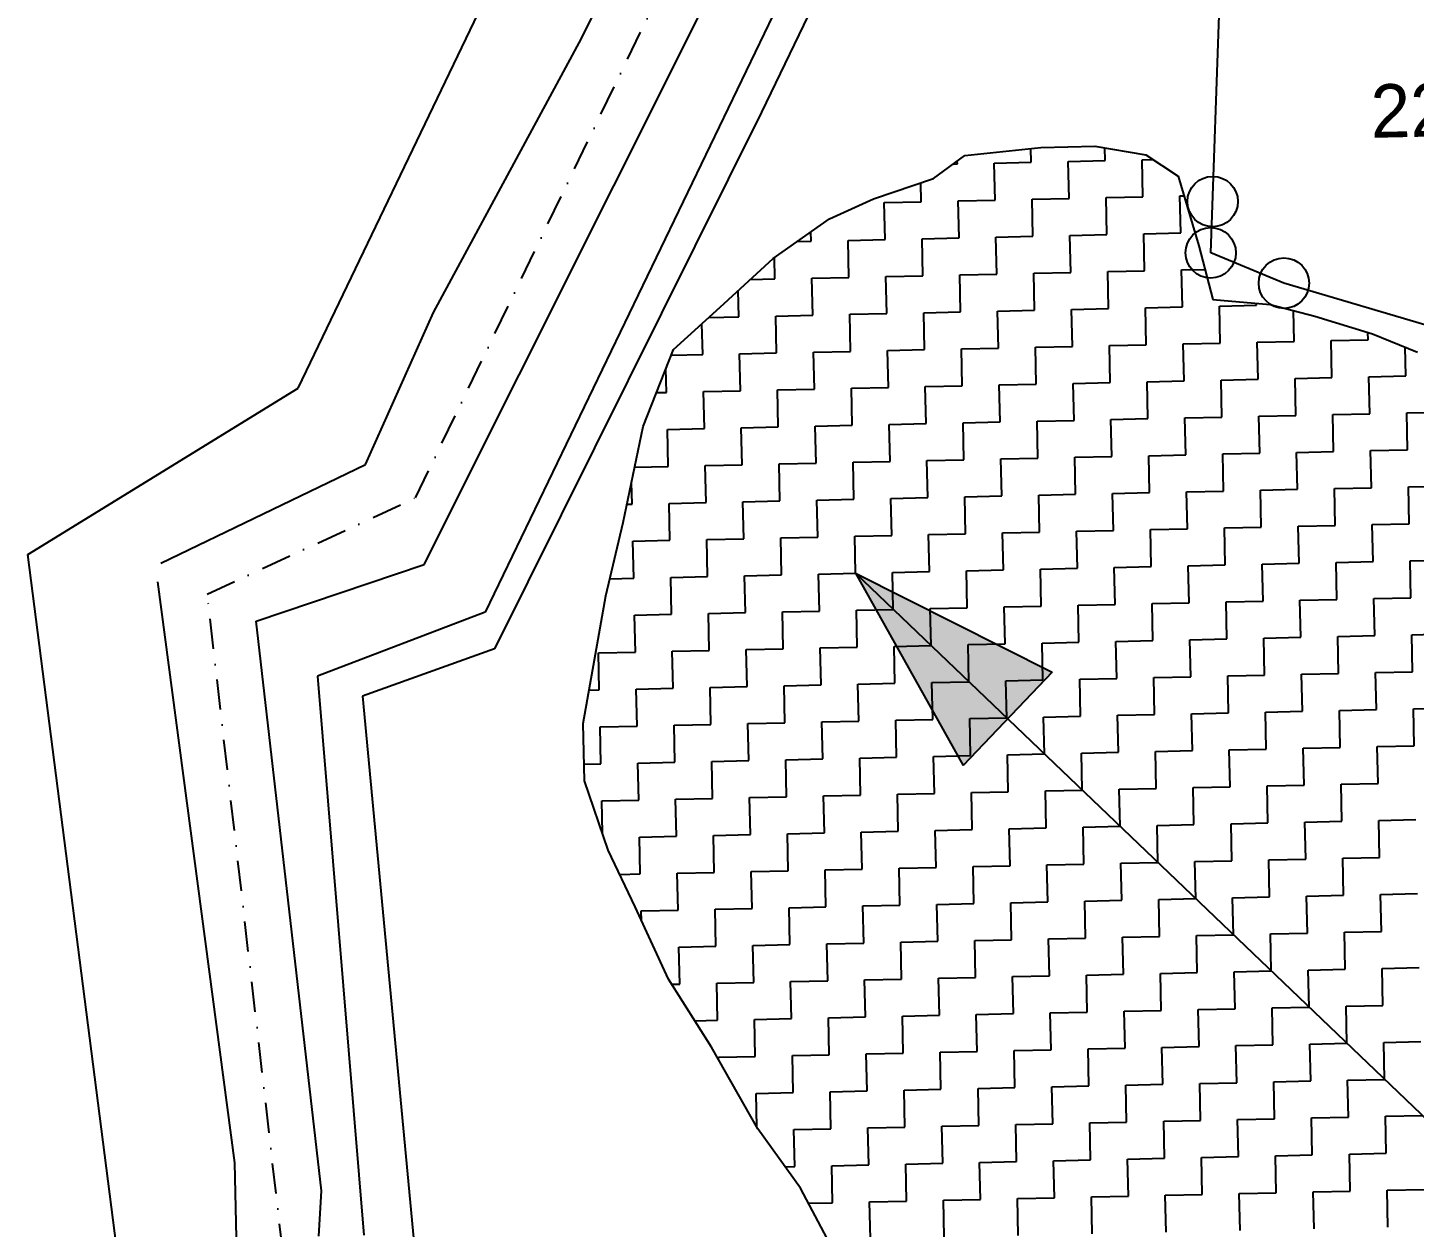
# Model space of a CAD drawing. Header units: metres. Extents: x 281463 to 283423, y 2096851 to 2099007.
# Drawn here: x 281477.4 to 281707.4, y 2097889.2 to 2098088.2 of the extents above; entities that cross this region are included whole.
import ezdxf
from ezdxf.enums import TextEntityAlignment as Align

# ---------------------------------------------------------------- set-up
doc = ezdxf.new("R2010")
doc.units = ezdxf.units.M
doc.linetypes.add('DASHDOT', pattern=[1, 0.5, -0.25, 0, -0.25])
for name, color, linetype in [('LINE_WATER', 4, 'Continuous'), ('POLY_HATCH', 12, 'Continuous'), ('POLY_PARCEL', 6, 'Continuous'), ('POLY_WATER', 4, 'Continuous'), ('TEXT_PARCEL', 7, 'Continuous'), ('V_BOUND_STREAM_LINE', 7, 'DASHDOT')]:
    doc.layers.add(name, color=color, linetype=linetype)
doc.styles.add('TEXT_MAP', font='')
doc.styles.get('TEXT_MAP').set_extended_font_data('Kruti Dev 050')

msp = doc.modelspace()

# ---------------------------------------------------------------- hatches: boundary and pattern name
h = msp.add_hatch(color=256)
h.paths.add_polyline_path([(281639.97, 2097973.57), (281647.35, 2097981.29), (281614.72, 2097997.71)])
h.paths.add_polyline_path([(281614.72, 2097997.71), (281632.58, 2097965.84), (281639.97, 2097973.57)])

# ---------------------------------------------------------------- linework, layer by layer
for points in [[(281614.72, 2097997.71), (281766.82, 2097852.26)], [(281614.72, 2097997.71), (281632.58, 2097965.84)], [(281614.72, 2097997.71), (281647.35, 2097981.29)], [(281647.35, 2097981.29), (281632.58, 2097965.84)]]:
    msp.add_lwpolyline(points)
for centre in [(281673.97, 2098059.34), (281673.64, 2098050.84), (281685.78, 2098045.81)]:
    msp.add_circle(centre, 4.18)
at = {"layer": 'LINE_WATER'}
for p, q in [((281569.24, 2098086.36), (281596.07, 2098141.19)), ((281543.14, 2097999.13), (281608.19, 2098128.99)), ((281615.84, 2098121.06), (281553.29, 2097991.25)), ((281544.7, 2098040.93), (281569.24, 2098086.36)), ((281533.42, 2098015.74), (281544.7, 2098040.93)), ((281499.5, 2097999.4), (281533.42, 2098015.74)), ((281515.3, 2097989.78), (281543.14, 2097999.13)), ((281498.94, 2097996.27), (281511.69, 2097899.93)), ((281526.14, 2097895.27), (281515.3, 2097989.78)), ((281553.29, 2097991.25), (281525.48, 2097980.65)), ((281525.48, 2097980.65), (281533.16, 2097887.94)), ((281511.69, 2097899.93), (281511.97, 2097887.47)), ((281525.68, 2097887.77), (281526.14, 2097895.27))]:
    msp.add_line(p, q, dxfattribs=at)
at = {"layer": 'POLY_HATCH'}
for p, q in [((281632.84, 2098066.97), (281645.47, 2098068.31)), ((281645.47, 2098068.31), (281654.43, 2098068.51)), ((281654.43, 2098068.51), (281662.9, 2098067.11)), ((281627.65, 2098063.16), (281632.84, 2098066.97)), ((281662.9, 2098067.11), (281668.26, 2098063.54)), ((281617.71, 2098059.78), (281627.65, 2098063.16)), ((281668.26, 2098063.54), (281671.68, 2098052.02)), ((281610.4, 2098056.45), (281617.71, 2098059.78)), ((281601.05, 2098049.92), (281610.4, 2098056.45)), ((281671.68, 2098052.02), (281673.99, 2098043.11)), ((281592.26, 2098041.81), (281601.05, 2098049.92)), ((281673.99, 2098043.11), (281683.5, 2098042.27)), ((281683.5, 2098042.27), (281690.93, 2098040.33)), ((281584.51, 2098034.79), (281592.26, 2098041.81)), ((281690.93, 2098040.33), (281700.49, 2098037.38)), ((281700.49, 2098037.38), (281707.94, 2098034.38)), ((281579.52, 2098022.03), (281584.51, 2098034.79)), ((281576.18, 2098006.14), (281579.52, 2098022.03)), ((281573.29, 2097993.95), (281576.18, 2098006.14)), ((281571.42, 2097983.36), (281573.29, 2097993.95)), ((281569.55, 2097972.78), (281571.42, 2097983.36)), ((281569.76, 2097963.3), (281569.55, 2097972.78)), ((281573.71, 2097951.79), (281569.76, 2097963.3)), ((281578.14, 2097942.4), (281573.71, 2097951.79)), ((281583.68, 2097930.4), (281578.14, 2097942.4)), ((281590.84, 2097919.11), (281583.68, 2097930.4)), ((281598.52, 2097905.57), (281590.84, 2097919.11)), ((281605.6, 2097895.72), (281598.52, 2097905.57)), ((281610.01, 2097887.38), (281605.6, 2097895.72))]:
    msp.add_line(p, q, dxfattribs=at)
at = {"layer": 'POLY_HATCH', "linetype": 'Continuous'}
for p, q in [((281643.88, 2098065.85), (281643.83, 2098068.13)), ((281656.14, 2098066.13), (281656.09, 2098068.23)), ((281630.92, 2098065.56), (281631.61, 2098065.58)), ((281631.61, 2098065.58), (281631.6, 2098066.06)), ((281637.74, 2098065.72), (281643.88, 2098065.85)), ((281637.88, 2098059.58), (281637.74, 2098065.72)), ((281650.01, 2098065.99), (281656.14, 2098066.13)), ((281650.15, 2098059.86), (281650.01, 2098065.99)), ((281662.27, 2098066.26), (281664.12, 2098066.3)), ((281662.41, 2098060.13), (281662.27, 2098066.26)), ((281625.62, 2098059.31), (281625.55, 2098062.45)), ((281619.48, 2098059.17), (281625.62, 2098059.31)), ((281619.62, 2098053.04), (281619.48, 2098059.17)), ((281631.75, 2098059.45), (281637.88, 2098059.58)), ((281631.89, 2098053.31), (281631.75, 2098059.45)), ((281644.01, 2098059.72), (281650.15, 2098059.86)), ((281644.15, 2098053.59), (281644.01, 2098059.72)), ((281656.28, 2098059.99), (281662.41, 2098060.13)), ((281656.42, 2098053.86), (281656.28, 2098059.99)), ((281668.54, 2098060.27), (281669.23, 2098060.28)), ((281668.68, 2098054.14), (281668.54, 2098060.27)), ((281607.35, 2098052.76), (281607.32, 2098054.3)), ((281650.28, 2098053.72), (281656.42, 2098053.86)), ((281650.42, 2098047.59), (281650.28, 2098053.72)), ((281662.55, 2098054), (281668.68, 2098054.14)), ((281662.68, 2098047.87), (281662.55, 2098054)), ((281605.05, 2098052.71), (281607.35, 2098052.76)), ((281613.49, 2098052.9), (281619.62, 2098053.04)), ((281613.62, 2098046.77), (281613.49, 2098052.9)), ((281625.75, 2098053.18), (281631.89, 2098053.31)), ((281625.89, 2098047.04), (281625.75, 2098053.18)), ((281638.02, 2098053.45), (281644.15, 2098053.59)), ((281638.15, 2098047.32), (281638.02, 2098053.45)), ((281601.36, 2098046.5), (281601.28, 2098050.08)), ((281607.49, 2098046.63), (281613.62, 2098046.77)), ((281619.76, 2098046.91), (281625.89, 2098047.04)), ((281619.89, 2098040.77), (281619.76, 2098046.91)), ((281632.02, 2098047.18), (281638.15, 2098047.32)), ((281632.16, 2098041.05), (281632.02, 2098047.18)), ((281644.29, 2098047.45), (281650.42, 2098047.59)), ((281644.42, 2098041.32), (281644.29, 2098047.45)), ((281656.55, 2098047.73), (281662.68, 2098047.87)), ((281656.69, 2098041.6), (281656.55, 2098047.73)), ((281668.82, 2098048), (281672.7, 2098048.09)), ((281668.95, 2098041.87), (281668.82, 2098048)), ((281595.36, 2098040.23), (281595.27, 2098044.58)), ((281597.24, 2098046.4), (281601.36, 2098046.5)), ((281607.63, 2098040.5), (281607.49, 2098046.63)), ((281675.09, 2098042.01), (281681.22, 2098042.14)), ((281681.22, 2098042.14), (281681.21, 2098042.47)), ((281590.39, 2098040.11), (281595.36, 2098040.23)), ((281601.5, 2098040.36), (281607.63, 2098040.5)), ((281601.63, 2098034.23), (281601.5, 2098040.36)), ((281613.76, 2098040.64), (281619.89, 2098040.77)), ((281613.9, 2098034.5), (281613.76, 2098040.64)), ((281626.03, 2098040.91), (281632.16, 2098041.05)), ((281626.16, 2098034.78), (281626.03, 2098040.91)), ((281638.29, 2098041.18), (281644.42, 2098041.32)), ((281638.43, 2098035.05), (281638.29, 2098041.18)), ((281650.56, 2098041.46), (281656.69, 2098041.6)), ((281650.69, 2098035.33), (281650.56, 2098041.46)), ((281662.82, 2098041.73), (281668.95, 2098041.87)), ((281662.96, 2098035.6), (281662.82, 2098041.73)), ((281675.22, 2098035.87), (281675.09, 2098042.01)), ((281687.49, 2098036.15), (281687.37, 2098041.26)), ((281589.37, 2098033.96), (281589.25, 2098039.09)), ((281699.75, 2098036.42), (281699.73, 2098037.62)), ((281644.56, 2098035.19), (281650.69, 2098035.33)), ((281656.83, 2098035.46), (281662.96, 2098035.6)), ((281656.96, 2098029.33), (281656.83, 2098035.46)), ((281669.09, 2098035.74), (281675.22, 2098035.87)), ((281669.23, 2098029.61), (281669.09, 2098035.74)), ((281681.36, 2098036.01), (281687.49, 2098036.15)), ((281681.49, 2098029.88), (281681.36, 2098036.01)), ((281693.62, 2098036.29), (281699.75, 2098036.42)), ((281693.76, 2098030.15), (281693.62, 2098036.29)), ((281584.14, 2098033.84), (281589.37, 2098033.96)), ((281595.5, 2098034.09), (281601.63, 2098034.23)), ((281595.64, 2098027.96), (281595.5, 2098034.09)), ((281607.77, 2098034.37), (281613.9, 2098034.5)), ((281607.9, 2098028.23), (281607.77, 2098034.37)), ((281620.03, 2098034.64), (281626.16, 2098034.78)), ((281620.17, 2098028.51), (281620.03, 2098034.64)), ((281632.3, 2098034.92), (281638.43, 2098035.05)), ((281632.43, 2098028.78), (281632.3, 2098034.92)), ((281644.7, 2098029.06), (281644.56, 2098035.19)), ((281706.02, 2098030.43), (281705.92, 2098035.2)), ((281583.37, 2098027.69), (281583.28, 2098031.65)), ((281614.04, 2098028.37), (281620.17, 2098028.51)), ((281614.17, 2098022.24), (281614.04, 2098028.37)), ((281626.3, 2098028.65), (281632.43, 2098028.78)), ((281626.44, 2098022.51), (281626.3, 2098028.65)), ((281638.57, 2098028.92), (281644.7, 2098029.06)), ((281638.7, 2098022.79), (281638.57, 2098028.92)), ((281650.83, 2098029.19), (281656.96, 2098029.33)), ((281650.97, 2098023.06), (281650.83, 2098029.19)), ((281663.1, 2098029.47), (281669.23, 2098029.61)), ((281663.23, 2098023.34), (281663.1, 2098029.47)), ((281675.36, 2098029.74), (281681.49, 2098029.88)), ((281675.5, 2098023.61), (281675.36, 2098029.74)), ((281687.63, 2098030.02), (281693.76, 2098030.15)), ((281687.76, 2098023.88), (281687.63, 2098030.02)), ((281699.89, 2098030.29), (281706.02, 2098030.43)), ((281700.03, 2098024.16), (281699.89, 2098030.29)), ((281581.72, 2098027.65), (281583.37, 2098027.69)), ((281589.51, 2098027.82), (281595.64, 2098027.96)), ((281589.64, 2098021.69), (281589.51, 2098027.82)), ((281601.77, 2098028.1), (281607.9, 2098028.23)), ((281601.91, 2098021.97), (281601.77, 2098028.1)), ((281681.63, 2098023.75), (281687.76, 2098023.88)), ((281681.77, 2098017.61), (281681.63, 2098023.75)), ((281693.9, 2098024.02), (281700.03, 2098024.16)), ((281694.03, 2098017.89), (281693.9, 2098024.02)), ((281706.16, 2098024.29), (281712.29, 2098024.43)), ((281706.3, 2098018.16), (281706.16, 2098024.29)), ((281583.51, 2098021.55), (281589.64, 2098021.69)), ((281583.65, 2098015.42), (281583.51, 2098021.55)), ((281595.77, 2098021.83), (281601.91, 2098021.97)), ((281595.91, 2098015.7), (281595.77, 2098021.83)), ((281608.04, 2098022.1), (281614.17, 2098022.24)), ((281608.18, 2098015.97), (281608.04, 2098022.1)), ((281620.31, 2098022.38), (281626.44, 2098022.51)), ((281620.44, 2098016.24), (281620.31, 2098022.38)), ((281632.57, 2098022.65), (281638.7, 2098022.79)), ((281632.71, 2098016.52), (281632.57, 2098022.65)), ((281644.84, 2098022.92), (281650.97, 2098023.06)), ((281644.97, 2098016.79), (281644.84, 2098022.92)), ((281657.1, 2098023.2), (281663.23, 2098023.34)), ((281657.24, 2098017.07), (281657.1, 2098023.2)), ((281669.37, 2098023.47), (281675.5, 2098023.61)), ((281669.5, 2098017.34), (281669.37, 2098023.47)), ((281651.1, 2098016.93), (281657.24, 2098017.07)), ((281651.24, 2098010.8), (281651.1, 2098016.93)), ((281663.37, 2098017.2), (281669.5, 2098017.34)), ((281663.51, 2098011.07), (281663.37, 2098017.2)), ((281675.63, 2098017.48), (281681.77, 2098017.61)), ((281675.77, 2098011.34), (281675.63, 2098017.48)), ((281687.9, 2098017.75), (281694.03, 2098017.89)), ((281688.04, 2098011.62), (281687.9, 2098017.75)), ((281700.17, 2098018.03), (281706.3, 2098018.16)), ((281700.3, 2098011.89), (281700.17, 2098018.03)), ((281578.11, 2098015.3), (281583.65, 2098015.42)), ((281589.78, 2098015.56), (281595.91, 2098015.7)), ((281589.92, 2098009.43), (281589.78, 2098015.56)), ((281602.04, 2098015.83), (281608.18, 2098015.97)), ((281602.18, 2098009.7), (281602.04, 2098015.83)), ((281614.31, 2098016.11), (281620.44, 2098016.24)), ((281614.45, 2098009.97), (281614.31, 2098016.11)), ((281626.57, 2098016.38), (281632.71, 2098016.52)), ((281626.71, 2098010.25), (281626.57, 2098016.38)), ((281638.84, 2098016.65), (281644.97, 2098016.79)), ((281638.98, 2098010.52), (281638.84, 2098016.65)), ((281577.65, 2098009.15), (281577.57, 2098012.74)), ((281608.31, 2098009.84), (281614.45, 2098009.97)), ((281620.58, 2098010.11), (281626.71, 2098010.25)), ((281620.72, 2098003.98), (281620.58, 2098010.11)), ((281632.84, 2098010.39), (281638.98, 2098010.52)), ((281632.98, 2098004.25), (281632.84, 2098010.39)), ((281645.11, 2098010.66), (281651.24, 2098010.8)), ((281645.25, 2098004.53), (281645.11, 2098010.66)), ((281657.37, 2098010.93), (281663.51, 2098011.07)), ((281657.51, 2098004.8), (281657.37, 2098010.93)), ((281669.64, 2098011.21), (281675.77, 2098011.34)), ((281669.78, 2098005.07), (281669.64, 2098011.21)), ((281681.9, 2098011.48), (281688.04, 2098011.62)), ((281682.04, 2098005.35), (281681.9, 2098011.48)), ((281694.17, 2098011.76), (281700.3, 2098011.89)), ((281694.31, 2098005.62), (281694.17, 2098011.76)), ((281706.43, 2098012.03), (281712.57, 2098012.17)), ((281706.57, 2098005.9), (281706.43, 2098012.03)), ((281576.81, 2098009.13), (281577.65, 2098009.15)), ((281583.78, 2098009.29), (281589.92, 2098009.43)), ((281583.92, 2098003.16), (281583.78, 2098009.29)), ((281596.05, 2098009.56), (281602.18, 2098009.7)), ((281596.19, 2098003.43), (281596.05, 2098009.56)), ((281608.45, 2098003.7), (281608.31, 2098009.84)), ((281675.91, 2098005.21), (281682.04, 2098005.35)), ((281688.17, 2098005.49), (281694.31, 2098005.62)), ((281688.31, 2097999.35), (281688.17, 2098005.49)), ((281700.44, 2098005.76), (281706.57, 2098005.9)), ((281700.58, 2097999.63), (281700.44, 2098005.76)), ((281577.79, 2098003.02), (281583.92, 2098003.16)), ((281590.05, 2098003.29), (281596.19, 2098003.43)), ((281590.19, 2097997.16), (281590.05, 2098003.29)), ((281602.32, 2098003.57), (281608.45, 2098003.7)), ((281602.46, 2097997.43), (281602.32, 2098003.57)), ((281614.58, 2098003.84), (281620.72, 2098003.98)), ((281614.72, 2097997.71), (281614.58, 2098003.84)), ((281626.85, 2098004.12), (281632.98, 2098004.25)), ((281626.99, 2097997.98), (281626.85, 2098004.12)), ((281639.11, 2098004.39), (281645.25, 2098004.53)), ((281639.25, 2097998.26), (281639.11, 2098004.39)), ((281651.38, 2098004.66), (281657.51, 2098004.8)), ((281651.52, 2097998.53), (281651.38, 2098004.66)), ((281663.64, 2098004.94), (281669.78, 2098005.07)), ((281663.78, 2097998.81), (281663.64, 2098004.94)), ((281676.05, 2097999.08), (281675.91, 2098005.21)), ((281577.93, 2097996.89), (281577.79, 2098003.02)), ((281645.38, 2097998.39), (281651.52, 2097998.53)), ((281657.65, 2097998.67), (281663.78, 2097998.81)), ((281657.79, 2097992.54), (281657.65, 2097998.67)), ((281669.91, 2097998.94), (281676.05, 2097999.08)), ((281670.05, 2097992.81), (281669.91, 2097998.94)), ((281682.18, 2097999.22), (281688.31, 2097999.35)), ((281682.32, 2097993.08), (281682.18, 2097999.22)), ((281694.44, 2097999.49), (281700.58, 2097999.63)), ((281694.58, 2097993.36), (281694.44, 2097999.49)), ((281706.71, 2097999.76), (281712.84, 2097999.9)), ((281706.85, 2097993.63), (281706.71, 2097999.76)), ((281573.97, 2097996.8), (281577.93, 2097996.89)), ((281584.06, 2097997.02), (281590.19, 2097997.16)), ((281584.2, 2097990.89), (281584.06, 2097997.02)), ((281596.32, 2097997.3), (281602.46, 2097997.43)), ((281596.46, 2097991.17), (281596.32, 2097997.3)), ((281608.59, 2097997.57), (281614.72, 2097997.71)), ((281608.73, 2097991.44), (281608.59, 2097997.57)), ((281620.85, 2097997.85), (281626.99, 2097997.98)), ((281620.99, 2097991.71), (281620.85, 2097997.85)), ((281633.12, 2097998.12), (281639.25, 2097998.26)), ((281633.26, 2097991.99), (281633.12, 2097998.12)), ((281645.52, 2097992.26), (281645.38, 2097998.39)), ((281614.86, 2097991.58), (281620.99, 2097991.71)), ((281614.99, 2097985.44), (281614.86, 2097991.58)), ((281627.12, 2097991.85), (281633.26, 2097991.99)), ((281627.26, 2097985.72), (281627.12, 2097991.85)), ((281639.39, 2097992.12), (281645.52, 2097992.26)), ((281639.52, 2097985.99), (281639.39, 2097992.12)), ((281651.65, 2097992.4), (281657.79, 2097992.54)), ((281651.79, 2097986.27), (281651.65, 2097992.4)), ((281663.92, 2097992.67), (281670.05, 2097992.81)), ((281664.06, 2097986.54), (281663.92, 2097992.67)), ((281676.18, 2097992.95), (281682.32, 2097993.08)), ((281676.32, 2097986.81), (281676.18, 2097992.95)), ((281688.45, 2097993.22), (281694.58, 2097993.36)), ((281688.59, 2097987.09), (281688.45, 2097993.22)), ((281700.71, 2097993.49), (281706.85, 2097993.63)), ((281700.85, 2097987.36), (281700.71, 2097993.49)), ((281578.06, 2097990.75), (281584.2, 2097990.89)), ((281578.2, 2097984.62), (281578.06, 2097990.75)), ((281590.33, 2097991.03), (281596.46, 2097991.17)), ((281590.46, 2097984.9), (281590.33, 2097991.03)), ((281602.59, 2097991.3), (281608.73, 2097991.44)), ((281602.73, 2097985.17), (281602.59, 2097991.3)), ((281682.45, 2097986.95), (281688.59, 2097987.09)), ((281682.59, 2097980.82), (281682.45, 2097986.95)), ((281694.72, 2097987.23), (281700.85, 2097987.36)), ((281694.85, 2097981.09), (281694.72, 2097987.23)), ((281706.98, 2097987.5), (281713.12, 2097987.64)), ((281707.12, 2097981.37), (281706.98, 2097987.5)), ((281584.33, 2097984.76), (281590.46, 2097984.9)), ((281584.47, 2097978.63), (281584.33, 2097984.76)), ((281596.6, 2097985.03), (281602.73, 2097985.17)), ((281596.73, 2097978.9), (281596.6, 2097985.03)), ((281608.86, 2097985.31), (281614.99, 2097985.44)), ((281609, 2097979.17), (281608.86, 2097985.31)), ((281621.13, 2097985.58), (281627.26, 2097985.72)), ((281621.26, 2097979.45), (281621.13, 2097985.58)), ((281633.39, 2097985.86), (281639.52, 2097985.99)), ((281633.53, 2097979.72), (281633.39, 2097985.86)), ((281645.66, 2097986.13), (281651.79, 2097986.27)), ((281645.79, 2097980), (281645.66, 2097986.13)), ((281657.92, 2097986.4), (281664.06, 2097986.54)), ((281658.06, 2097980.27), (281657.92, 2097986.4)), ((281670.19, 2097986.68), (281676.32, 2097986.81)), ((281670.32, 2097980.54), (281670.19, 2097986.68)), ((281572.07, 2097984.48), (281578.2, 2097984.62)), ((281572.2, 2097978.35), (281572.07, 2097984.48)), ((281651.93, 2097980.13), (281658.06, 2097980.27)), ((281652.06, 2097974), (281651.93, 2097980.13)), ((281664.19, 2097980.41), (281670.32, 2097980.54)), ((281664.33, 2097974.28), (281664.19, 2097980.41)), ((281676.46, 2097980.68), (281682.59, 2097980.82)), ((281676.59, 2097974.55), (281676.46, 2097980.68)), ((281688.72, 2097980.96), (281694.85, 2097981.09)), ((281688.86, 2097974.82), (281688.72, 2097980.96)), ((281700.99, 2097981.23), (281707.12, 2097981.37)), ((281701.12, 2097975.1), (281700.99, 2097981.23)), ((281570.52, 2097978.31), (281572.2, 2097978.35)), ((281578.34, 2097978.49), (281584.47, 2097978.63)), ((281578.47, 2097972.36), (281578.34, 2097978.49)), ((281590.6, 2097978.76), (281596.73, 2097978.9)), ((281590.74, 2097972.63), (281590.6, 2097978.76)), ((281602.87, 2097979.04), (281609, 2097979.17)), ((281603, 2097972.9), (281602.87, 2097979.04)), ((281615.13, 2097979.31), (281621.26, 2097979.45)), ((281615.27, 2097973.18), (281615.13, 2097979.31)), ((281627.4, 2097979.59), (281633.53, 2097979.72)), ((281627.53, 2097973.45), (281627.4, 2097979.59)), ((281639.66, 2097979.86), (281645.79, 2097980)), ((281639.8, 2097973.73), (281639.66, 2097979.86)), ((281609.14, 2097973.04), (281615.27, 2097973.18)), ((281621.4, 2097973.32), (281627.53, 2097973.45)), ((281621.54, 2097967.18), (281621.4, 2097973.32)), ((281633.67, 2097973.59), (281639.8, 2097973.73)), ((281633.8, 2097967.46), (281633.67, 2097973.59)), ((281645.93, 2097973.86), (281652.06, 2097974)), ((281646.07, 2097967.73), (281645.93, 2097973.86)), ((281658.2, 2097974.14), (281664.33, 2097974.28)), ((281658.33, 2097968.01), (281658.2, 2097974.14)), ((281670.46, 2097974.41), (281676.59, 2097974.55)), ((281670.6, 2097968.28), (281670.46, 2097974.41)), ((281682.73, 2097974.69), (281688.86, 2097974.82)), ((281682.86, 2097968.55), (281682.73, 2097974.69)), ((281694.99, 2097974.96), (281701.12, 2097975.1)), ((281695.13, 2097968.83), (281694.99, 2097974.96)), ((281707.26, 2097975.23), (281713.39, 2097975.37)), ((281707.39, 2097969.1), (281707.26, 2097975.23)), ((281572.34, 2097972.22), (281578.47, 2097972.36)), ((281572.48, 2097966.09), (281572.34, 2097972.22)), ((281584.61, 2097972.49), (281590.74, 2097972.63)), ((281584.74, 2097966.36), (281584.61, 2097972.49)), ((281596.87, 2097972.77), (281603, 2097972.9)), ((281597.01, 2097966.64), (281596.87, 2097972.77)), ((281609.27, 2097966.91), (281609.14, 2097973.04)), ((281676.73, 2097968.42), (281682.86, 2097968.55)), ((281689, 2097968.69), (281695.13, 2097968.83)), ((281689.13, 2097962.56), (281689, 2097968.69)), ((281701.26, 2097968.96), (281707.39, 2097969.1)), ((281701.4, 2097962.83), (281701.26, 2097968.96)), ((281578.61, 2097966.22), (281584.74, 2097966.36)), ((281590.88, 2097966.5), (281597.01, 2097966.64)), ((281591.01, 2097960.37), (281590.88, 2097966.5)), ((281603.14, 2097966.77), (281609.27, 2097966.91)), ((281603.28, 2097960.64), (281603.14, 2097966.77)), ((281615.41, 2097967.05), (281621.54, 2097967.18)), ((281615.54, 2097960.91), (281615.41, 2097967.05)), ((281627.67, 2097967.32), (281633.8, 2097967.46)), ((281627.81, 2097961.19), (281627.67, 2097967.32)), ((281639.94, 2097967.59), (281646.07, 2097967.73)), ((281640.07, 2097961.46), (281639.94, 2097967.59)), ((281652.2, 2097967.87), (281658.33, 2097968.01)), ((281652.34, 2097961.74), (281652.2, 2097967.87)), ((281664.47, 2097968.14), (281670.6, 2097968.28)), ((281664.6, 2097962.01), (281664.47, 2097968.14)), ((281676.87, 2097962.28), (281676.73, 2097968.42)), ((281569.7, 2097966.02), (281572.48, 2097966.09)), ((281578.75, 2097960.09), (281578.61, 2097966.22)), ((281646.21, 2097961.6), (281652.34, 2097961.74)), ((281658.47, 2097961.87), (281664.6, 2097962.01)), ((281658.61, 2097955.74), (281658.47, 2097961.87)), ((281670.74, 2097962.15), (281676.87, 2097962.28)), ((281670.87, 2097956.01), (281670.74, 2097962.15)), ((281683, 2097962.42), (281689.13, 2097962.56)), ((281683.14, 2097956.29), (281683, 2097962.42)), ((281695.27, 2097962.7), (281701.4, 2097962.83)), ((281695.4, 2097956.56), (281695.27, 2097962.7)), ((281572.62, 2097959.95), (281578.75, 2097960.09)), ((281572.73, 2097954.62), (281572.62, 2097959.95)), ((281584.88, 2097960.23), (281591.01, 2097960.37)), ((281585.02, 2097954.1), (281584.88, 2097960.23)), ((281597.15, 2097960.5), (281603.28, 2097960.64)), ((281597.28, 2097954.37), (281597.15, 2097960.5)), ((281609.41, 2097960.78), (281615.54, 2097960.91)), ((281609.55, 2097954.64), (281609.41, 2097960.78)), ((281621.68, 2097961.05), (281627.81, 2097961.19)), ((281621.81, 2097954.92), (281621.68, 2097961.05)), ((281633.94, 2097961.32), (281640.07, 2097961.46)), ((281634.08, 2097955.19), (281633.94, 2097961.32)), ((281646.34, 2097955.47), (281646.21, 2097961.6)), ((281615.68, 2097954.78), (281621.81, 2097954.92)), ((281615.82, 2097948.65), (281615.68, 2097954.78)), ((281627.95, 2097955.06), (281634.08, 2097955.19)), ((281628.08, 2097948.92), (281627.95, 2097955.06)), ((281640.21, 2097955.33), (281646.34, 2097955.47)), ((281640.35, 2097949.2), (281640.21, 2097955.33)), ((281652.48, 2097955.6), (281658.61, 2097955.74)), ((281652.61, 2097949.47), (281652.48, 2097955.6)), ((281664.74, 2097955.88), (281670.87, 2097956.01)), ((281664.88, 2097949.75), (281664.74, 2097955.88)), ((281677.01, 2097956.15), (281683.14, 2097956.29)), ((281677.14, 2097950.02), (281677.01, 2097956.15)), ((281689.27, 2097956.43), (281695.4, 2097956.56)), ((281689.41, 2097950.29), (281689.27, 2097956.43)), ((281701.54, 2097956.7), (281707.67, 2097956.84)), ((281701.67, 2097950.57), (281701.54, 2097956.7)), ((281578.88, 2097953.96), (281585.02, 2097954.1)), ((281579.02, 2097947.83), (281578.88, 2097953.96)), ((281591.15, 2097954.23), (281597.28, 2097954.37)), ((281591.29, 2097948.1), (281591.15, 2097954.23)), ((281603.41, 2097954.51), (281609.55, 2097954.64)), ((281603.55, 2097948.37), (281603.41, 2097954.51)), ((281683.27, 2097950.16), (281689.41, 2097950.29)), ((281683.41, 2097944.02), (281683.27, 2097950.16)), ((281695.54, 2097950.43), (281701.67, 2097950.57)), ((281695.68, 2097944.3), (281695.54, 2097950.43)), ((281575.61, 2097947.75), (281579.02, 2097947.83)), ((281585.15, 2097947.96), (281591.29, 2097948.1)), ((281585.29, 2097941.83), (281585.15, 2097947.96)), ((281597.42, 2097948.24), (281603.55, 2097948.37)), ((281597.56, 2097942.11), (281597.42, 2097948.24)), ((281609.68, 2097948.51), (281615.82, 2097948.65)), ((281609.82, 2097942.38), (281609.68, 2097948.51)), ((281621.95, 2097948.79), (281628.08, 2097948.92)), ((281622.09, 2097942.65), (281621.95, 2097948.79)), ((281634.21, 2097949.06), (281640.35, 2097949.2)), ((281634.35, 2097942.93), (281634.21, 2097949.06)), ((281646.48, 2097949.33), (281652.61, 2097949.47)), ((281646.62, 2097943.2), (281646.48, 2097949.33)), ((281658.74, 2097949.61), (281664.88, 2097949.75)), ((281658.88, 2097943.48), (281658.74, 2097949.61)), ((281671.01, 2097949.88), (281677.14, 2097950.02)), ((281671.15, 2097943.75), (281671.01, 2097949.88)), ((281652.75, 2097943.34), (281658.88, 2097943.48)), ((281652.89, 2097937.21), (281652.75, 2097943.34)), ((281665.01, 2097943.61), (281671.15, 2097943.75)), ((281665.15, 2097937.48), (281665.01, 2097943.61)), ((281677.28, 2097943.89), (281683.41, 2097944.02)), ((281677.42, 2097937.75), (281677.28, 2097943.89)), ((281689.54, 2097944.16), (281695.68, 2097944.3)), ((281689.68, 2097938.03), (281689.54, 2097944.16)), ((281701.81, 2097944.43), (281707.94, 2097944.57)), ((281701.95, 2097938.3), (281701.81, 2097944.43)), ((281579.16, 2097941.69), (281585.29, 2097941.83)), ((281579.19, 2097940.11), (281579.16, 2097941.69)), ((281591.42, 2097941.97), (281597.56, 2097942.11)), ((281591.56, 2097935.84), (281591.42, 2097941.97)), ((281603.69, 2097942.24), (281609.82, 2097942.38)), ((281603.83, 2097936.11), (281603.69, 2097942.24)), ((281615.95, 2097942.52), (281622.09, 2097942.65)), ((281616.09, 2097936.38), (281615.95, 2097942.52)), ((281628.22, 2097942.79), (281634.35, 2097942.93)), ((281628.36, 2097936.66), (281628.22, 2097942.79)), ((281640.48, 2097943.06), (281646.62, 2097943.2)), ((281640.62, 2097936.93), (281640.48, 2097943.06)), ((281609.96, 2097936.25), (281616.09, 2097936.38)), ((281622.22, 2097936.52), (281628.36, 2097936.66)), ((281622.36, 2097930.39), (281622.22, 2097936.52)), ((281634.49, 2097936.79), (281640.62, 2097936.93)), ((281634.63, 2097930.66), (281634.49, 2097936.79)), ((281646.75, 2097937.07), (281652.89, 2097937.21)), ((281646.89, 2097930.94), (281646.75, 2097937.07)), ((281659.02, 2097937.34), (281665.15, 2097937.48)), ((281659.16, 2097931.21), (281659.02, 2097937.34)), ((281671.28, 2097937.62), (281677.42, 2097937.75)), ((281671.42, 2097931.48), (281671.28, 2097937.62)), ((281683.55, 2097937.89), (281689.68, 2097938.03)), ((281683.69, 2097931.76), (281683.55, 2097937.89)), ((281695.81, 2097938.17), (281701.95, 2097938.3)), ((281695.95, 2097932.03), (281695.81, 2097938.17)), ((281585.43, 2097935.7), (281591.56, 2097935.84)), ((281585.57, 2097929.57), (281585.43, 2097935.7)), ((281597.69, 2097935.97), (281603.83, 2097936.11)), ((281597.83, 2097929.84), (281597.69, 2097935.97)), ((281610.1, 2097930.11), (281609.96, 2097936.25)), ((281677.55, 2097931.62), (281683.69, 2097931.76)), ((281689.82, 2097931.9), (281695.95, 2097932.03)), ((281689.96, 2097925.76), (281689.82, 2097931.9)), ((281702.08, 2097932.17), (281708.22, 2097932.31)), ((281702.22, 2097926.04), (281702.08, 2097932.17)), ((281584.23, 2097929.54), (281585.57, 2097929.57)), ((281591.7, 2097929.7), (281597.83, 2097929.84)), ((281591.84, 2097923.57), (281591.7, 2097929.7)), ((281603.96, 2097929.98), (281610.1, 2097930.11)), ((281604.1, 2097923.84), (281603.96, 2097929.98)), ((281616.23, 2097930.25), (281622.36, 2097930.39)), ((281616.37, 2097924.12), (281616.23, 2097930.25)), ((281628.49, 2097930.53), (281634.63, 2097930.66)), ((281628.63, 2097924.39), (281628.49, 2097930.53)), ((281640.76, 2097930.8), (281646.89, 2097930.94)), ((281640.9, 2097924.67), (281640.76, 2097930.8)), ((281653.02, 2097931.07), (281659.16, 2097931.21)), ((281653.16, 2097924.94), (281653.02, 2097931.07)), ((281665.29, 2097931.35), (281671.42, 2097931.48)), ((281665.43, 2097925.21), (281665.29, 2097931.35)), ((281677.69, 2097925.49), (281677.55, 2097931.62)), ((281647.03, 2097924.8), (281653.16, 2097924.94)), ((281659.29, 2097925.08), (281665.43, 2097925.21)), ((281659.43, 2097918.95), (281659.29, 2097925.08)), ((281671.56, 2097925.35), (281677.69, 2097925.49)), ((281671.7, 2097919.22), (281671.56, 2097925.35)), ((281683.82, 2097925.63), (281689.96, 2097925.76)), ((281683.96, 2097919.49), (281683.82, 2097925.63)), ((281696.09, 2097925.9), (281702.22, 2097926.04)), ((281696.23, 2097919.77), (281696.09, 2097925.9)), ((281588.06, 2097923.49), (281591.84, 2097923.57)), ((281597.97, 2097923.71), (281604.1, 2097923.84)), ((281598.1, 2097917.57), (281597.97, 2097923.71)), ((281610.23, 2097923.98), (281616.37, 2097924.12)), ((281610.37, 2097917.85), (281610.23, 2097923.98)), ((281622.5, 2097924.26), (281628.63, 2097924.39)), ((281622.63, 2097918.12), (281622.5, 2097924.26)), ((281634.76, 2097924.53), (281640.9, 2097924.67)), ((281634.9, 2097918.4), (281634.76, 2097924.53)), ((281647.16, 2097918.67), (281647.03, 2097924.8)), ((281616.5, 2097917.99), (281622.63, 2097918.12)), ((281616.64, 2097911.85), (281616.5, 2097917.99)), ((281628.77, 2097918.26), (281634.9, 2097918.4)), ((281628.9, 2097912.13), (281628.77, 2097918.26)), ((281641.03, 2097918.53), (281647.16, 2097918.67)), ((281641.17, 2097912.4), (281641.03, 2097918.53)), ((281653.3, 2097918.81), (281659.43, 2097918.95)), ((281653.43, 2097912.68), (281653.3, 2097918.81)), ((281665.56, 2097919.08), (281671.7, 2097919.22)), ((281665.7, 2097912.95), (281665.56, 2097919.08)), ((281677.83, 2097919.36), (281683.96, 2097919.49)), ((281677.96, 2097913.22), (281677.83, 2097919.36)), ((281690.09, 2097919.63), (281696.23, 2097919.77)), ((281690.23, 2097913.5), (281690.09, 2097919.63)), ((281702.36, 2097919.9), (281708.49, 2097920.04)), ((281702.49, 2097913.77), (281702.36, 2097919.9)), ((281591.97, 2097917.44), (281598.1, 2097917.57)), ((281591.98, 2097917.1), (281591.97, 2097917.44)), ((281604.24, 2097917.71), (281610.37, 2097917.85)), ((281604.37, 2097911.58), (281604.24, 2097917.71)), ((281684.1, 2097913.36), (281690.23, 2097913.5)), ((281684.23, 2097907.23), (281684.1, 2097913.36)), ((281696.36, 2097913.64), (281702.49, 2097913.77)), ((281696.5, 2097907.5), (281696.36, 2097913.64)), ((281598.24, 2097911.44), (281604.37, 2097911.58)), ((281598.37, 2097905.85), (281598.24, 2097911.44)), ((281610.51, 2097911.72), (281616.64, 2097911.85)), ((281610.64, 2097905.58), (281610.51, 2097911.72)), ((281622.77, 2097911.99), (281628.9, 2097912.13)), ((281622.91, 2097905.86), (281622.77, 2097911.99)), ((281635.04, 2097912.26), (281641.17, 2097912.4)), ((281635.17, 2097906.13), (281635.04, 2097912.26)), ((281647.3, 2097912.54), (281653.43, 2097912.68)), ((281647.44, 2097906.41), (281647.3, 2097912.54)), ((281659.57, 2097912.81), (281665.7, 2097912.95)), ((281659.7, 2097906.68), (281659.57, 2097912.81)), ((281671.83, 2097913.09), (281677.96, 2097913.22)), ((281671.97, 2097906.95), (281671.83, 2097913.09)), ((281653.57, 2097906.54), (281659.7, 2097906.68)), ((281653.71, 2097900.41), (281653.57, 2097906.54)), ((281665.84, 2097906.82), (281671.97, 2097906.95)), ((281665.97, 2097900.68), (281665.84, 2097906.82)), ((281678.1, 2097907.09), (281684.23, 2097907.23)), ((281678.24, 2097900.96), (281678.1, 2097907.09)), ((281690.37, 2097907.37), (281696.5, 2097907.5)), ((281690.5, 2097901.23), (281690.37, 2097907.37)), ((281702.63, 2097907.64), (281708.76, 2097907.78)), ((281702.77, 2097901.51), (281702.63, 2097907.64)), ((281604.51, 2097905.45), (281610.64, 2097905.58)), ((281604.65, 2097899.31), (281604.51, 2097905.45)), ((281616.78, 2097905.72), (281622.91, 2097905.86)), ((281616.91, 2097899.59), (281616.78, 2097905.72)), ((281629.04, 2097906), (281635.17, 2097906.13)), ((281629.18, 2097899.86), (281629.04, 2097906)), ((281641.31, 2097906.27), (281647.44, 2097906.41)), ((281641.44, 2097900.14), (281641.31, 2097906.27)), ((281610.78, 2097899.45), (281616.91, 2097899.59)), ((281623.05, 2097899.73), (281629.18, 2097899.86)), ((281623.18, 2097893.59), (281623.05, 2097899.73)), ((281635.31, 2097900), (281641.44, 2097900.14)), ((281635.45, 2097893.87), (281635.31, 2097900)), ((281647.58, 2097900.27), (281653.71, 2097900.41)), ((281647.71, 2097894.14), (281647.58, 2097900.27)), ((281659.84, 2097900.55), (281665.97, 2097900.68)), ((281659.98, 2097894.42), (281659.84, 2097900.55)), ((281672.11, 2097900.82), (281678.24, 2097900.96)), ((281672.24, 2097894.69), (281672.11, 2097900.82)), ((281684.37, 2097901.1), (281690.5, 2097901.23)), ((281684.51, 2097894.96), (281684.37, 2097901.1)), ((281696.64, 2097901.37), (281702.77, 2097901.51)), ((281696.77, 2097895.24), (281696.64, 2097901.37)), ((281603.04, 2097899.28), (281604.65, 2097899.31)), ((281610.92, 2097893.32), (281610.78, 2097899.45)), ((281678.38, 2097894.83), (281684.51, 2097894.96)), ((281690.64, 2097895.1), (281696.77, 2097895.24)), ((281690.78, 2097888.97), (281690.64, 2097895.1)), ((281702.91, 2097895.37), (281709.04, 2097895.51)), ((281703.04, 2097889.24), (281702.91, 2097895.37)), ((281606.92, 2097893.23), (281610.92, 2097893.32)), ((281617.05, 2097893.46), (281623.18, 2097893.59)), ((281617.19, 2097887.32), (281617.05, 2097893.46)), ((281629.32, 2097893.73), (281635.45, 2097893.87)), ((281629.45, 2097887.6), (281629.32, 2097893.73)), ((281641.58, 2097894), (281647.71, 2097894.14)), ((281641.72, 2097887.87), (281641.58, 2097894)), ((281653.85, 2097894.28), (281659.98, 2097894.42)), ((281653.98, 2097888.15), (281653.85, 2097894.28)), ((281666.11, 2097894.55), (281672.24, 2097894.69)), ((281666.25, 2097888.42), (281666.11, 2097894.55)), ((281678.51, 2097888.69), (281678.38, 2097894.83))]:
    msp.add_line(p, q, dxfattribs=at)
at = {"layer": 'POLY_PARCEL'}
for p, q in [((281673.64, 2098050.84), (281675.75, 2098109.29)), ((281685.78, 2098045.81), (281673.64, 2098050.84)), ((281673.64, 2098050.84), (281673.64, 2098050.84)), ((281711.6, 2098038.19), (281685.78, 2098045.81)), ((281685.78, 2098045.81), (281685.78, 2098045.81))]:
    msp.add_line(p, q, dxfattribs=at)
at = {"layer": 'POLY_WATER'}
for p, q in [((281522.24, 2098028.42), (281578.68, 2098145.83)), ((281619.57, 2098116.58), (281599.14, 2098074.17)), ((281599.14, 2098074.17), (281554.85, 2097985.18)), ((281477.4, 2098000.81), (281522.24, 2098028.42)), ((281496.3, 2097853.64), (281477.4, 2098000.81)), ((281554.85, 2097985.18), (281532.91, 2097977.32)), ((281532.91, 2097977.32), (281544.12, 2097858.62))]:
    msp.add_line(p, q, dxfattribs=at)
at = {"layer": 'V_BOUND_STREAM_LINE', "ltscale": 10}
for p, q in [((281541.72, 2098010.19), (281604.3, 2098139.62)), ((281507.18, 2097994.23), (281541.72, 2098010.19)), ((281523.21, 2097854.72), (281507.18, 2097994.23))]:
    msp.add_line(p, q, dxfattribs=at)

# ---------------------------------------------------------------- texts
at = {"layer": 'TEXT_PARCEL', "style": 'TEXT_MAP'}
msp.add_text('22', height=8.833, rotation=1.2801, dxfattribs=at).set_placement((281706.74, 2098074.53), align=Align.MIDDLE)

doc.saveas('drawing.dxf')
